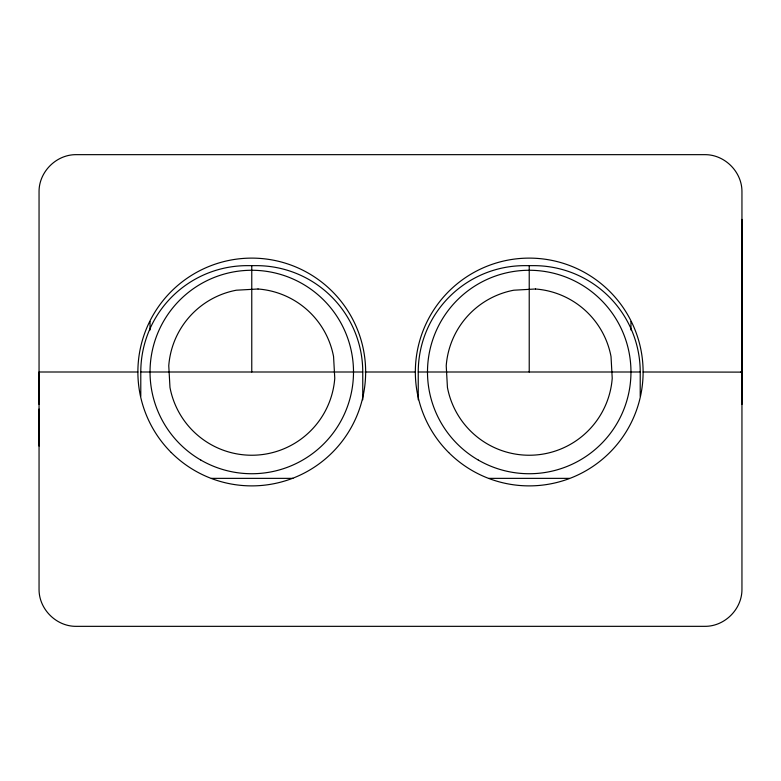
<?xml version="1.0" encoding="UTF-8"?>
<svg xmlns="http://www.w3.org/2000/svg" width="781" height="781" viewBox="0 0 781 781"><rect width="100%" height="100%" fill="white"/><g stroke="black" fill="none" stroke-linecap="round" stroke-linejoin="round"><path stroke-width="1.17" d="M39.05 446.039L39.05 409.049M39.05 404.373L39.05 191.657C38.923 171.859 56.242 154.54 76.05 154.658L704.95 154.658C724.748 154.54 742.067 171.859 741.95 191.657L741.95 589.343C742.077 609.141 724.748 626.46 704.95 626.333L76.05 626.342C56.242 626.46 38.923 609.141 39.05 589.343L39.05 372L137.886 372M741.95 404.373L741.95 219.402M140.785 396.172L140.785 372L362.755 372L362.755 399.804M365.059 372L415.346 372M418.245 399.804L418.245 372L640.215 372L640.215 396.172M643.114 372L741.94 372.117M211.387 478.362L292.934 478.362M488.984 478.362L569.476 478.362M740.681 372.01L741.94 372.01M630.96 321.528L630.96 330.031M529.225 265.647L529.225 372M251.765 265.647L251.765 372M150.03 321.528L150.03 330.031M362.755 372A106.362 106.362 0 0 0 256.393 265.647L247.147 265.647A106.362 106.362 0 0 0 140.785 372M640.215 372A106.362 106.362 0 0 0 533.853 265.647L524.607 265.647A106.362 106.362 0 0 0 418.245 372M258.033 288.999L236.34 290.21A83.235 83.235 0 0 0 168.764 365.733L169.975 387.435A83.235 83.235 0 0 0 334.766 378.268L333.565 356.575A83.235 83.235 0 0 0 258.033 288.999M535.493 288.999L513.8 290.21A83.235 83.235 0 0 0 446.224 365.733L447.435 387.435A83.235 83.235 0 0 0 612.226 378.268L611.025 356.575A83.235 83.235 0 0 0 535.493 288.999M448.704 452.531A113.88 113.88 0 0 0 639.229 401.473A113.88 113.88 0 0 0 499.752 261.996A113.88 113.88 0 0 0 448.704 452.531M171.244 452.531A113.88 113.88 0 0 0 361.769 401.473A113.88 113.88 0 0 0 222.292 261.996A113.88 113.88 0 0 0 171.244 452.531M200.902 460.107A101.735 101.735 0 0 0 353.5 372A101.735 101.735 0 0 0 200.902 283.894A101.735 101.735 0 0 0 200.902 460.107M478.362 460.107A101.735 101.735 0 0 0 630.96 372A101.735 101.735 0 0 0 478.362 283.894A101.735 101.735 0 0 0 478.362 460.107"/></g></svg>
